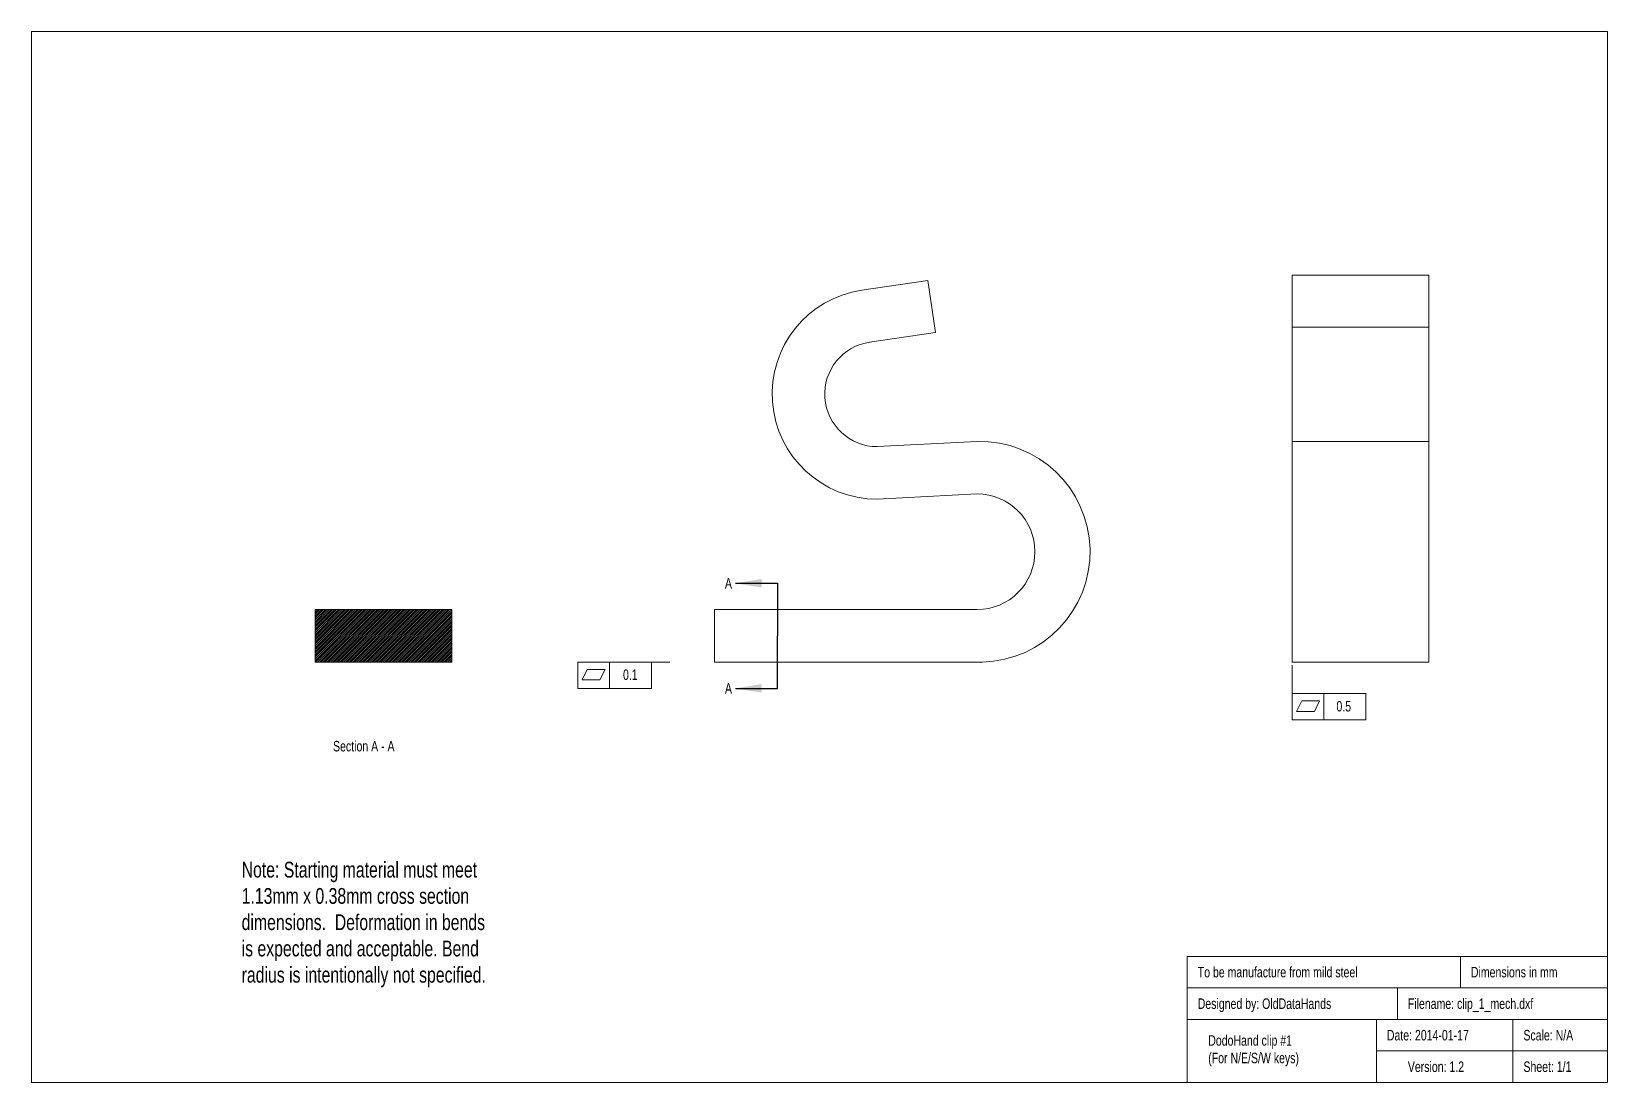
# Model space of a CAD drawing. Header units: millimetres. Extents: x -80 to 70, y -50 to 50.
import ezdxf

# ---------------------------------------------------------------- set-up
doc = ezdxf.new("R2010")
doc.units = ezdxf.units.MM
for name, color, linetype, lineweight in [('dimensions', 7, 'CONTINUOUS', 13), ('part_layer', 5, 'CONTINUOUS', 13), ('TitleBlock', 3, 'CONTINUOUS', 13)]:
    doc.layers.add(name, color=color, linetype=linetype, lineweight=lineweight)
doc.styles.get("Standard").update_dxf_attribs({"font": 'txt', "width": 0.75})
doc.dimstyles.get("Standard").update_dxf_attribs({"dimtxt": 2.5, "dimasz": 2.5, "dimexe": 1.25, "dimexo": 0.625, "dimtad": 1, "dimtxsty": 'Standard', "dimcen": 2.5, "dimadec": 0, "dimazin": 0, "dimtfac": 1, "dimtmove": 0, "dimatfit": 3, "dimfxl": 1, "dimarcsym": 0})

msp = doc.modelspace()

# ---------------------------------------------------------------- hatches: boundary and pattern name
at = {"layer": 'part_layer'}
h = msp.add_hatch(dxfattribs=at)
h.set_pattern_fill('ANSI31', color=256, scale=2, style=0)
h.set_pattern_definition([(45, (0, 0), (-0.08838835, 0.08838835), [])])
h.paths.add_polyline_path([(-40, -10), (-53, -10), (-53, -5), (-40, -5)])

# ---------------------------------------------------------------- linework, layer by layer
at = {"layer": 'dimensions'}
for p, q in [((-52, -10), (-52, -10)), ((-28, -12.5), (-28, -10)), ((-28, -10), (-21, -10)), ((-25, -10), (-25, -12.5)), ((-21, -10), (-19.25, -10)), ((-21, -10), (-21, -12.5)), ((40, -13), (40, -10.3)), ((-27.6, -11.7), (-27.1, -10.7)), ((-25.9, -11.7), (-27.6, -11.7)), ((-27.6, -11.7), (-27.6, -11.7)), ((-27.1, -10.7), (-25.4, -10.7)), ((-25.4, -10.7), (-25.9, -11.7)), ((-21, -12.5), (-28, -12.5)), ((40, -15.5), (40, -13)), ((40, -13), (47, -13)), ((43, -13), (43, -15.5)), ((47, -13), (47, -15.5)), ((40.4, -14.7), (40.9, -13.7)), ((42.1, -14.7), (40.4, -14.7)), ((40.4, -14.7), (40.4, -14.7)), ((40.9, -13.7), (42.6, -13.7)), ((42.6, -13.7), (42.1, -14.7)), ((47, -15.5), (40, -15.5))]:
    msp.add_line(p, q, dxfattribs=at)
at = {"layer": 'part_layer'}
for p, q in [((-0.96, 25.39), (5.3, 26.32)), ((6.03, 21.37), (5.3, 26.32)), ((53, 26.82), (40, 26.82)), ((40, 26.82), (40, 26.82)), ((40, 26.82), (40, 21.87)), ((53, 21.87), (53, 26.82)), ((-0.23, 20.45), (6.03, 21.37)), ((40, 21.87), (53, 21.87)), ((40, 21.87), (40, 11)), ((53, 21.87), (53, 11)), ((0.5, 10.5), (10, 11)), ((40, 11), (53, 11)), ((40, 11), (40, -10)), ((53, -10), (53, 11)), ((10, 6), (0.5, 5.5)), ((-53, -10), (-53, -5)), ((-53, -5), (-40, -5)), ((-40, -5), (-40, -10)), ((-15, -5), (-15, -10)), ((10, -5), (-15, -5)), ((-40, -10), (-53, -10)), ((-15, -10), (10.5, -10)), ((40, -10), (53, -10))]:
    msp.add_line(p, q, dxfattribs=at)
for centre, radius, start, end in [((0.5, 15.5), 10, 98.4164, 270), ((0.5, 15.5), 5, 97.9162, 270), ((10.25, 0.5), 10.5, 271.3639, 91.3639), ((10, 0.5), 5.5, 270, 90)]:
    msp.add_arc(centre, radius, start, end, dxfattribs=at)
at = {"layer": 'TitleBlock'}
for p, q in [((-80, 50), (70, 50)), ((-80, -50), (-80, 50)), ((70, 50), (70, -50)), ((70, -20), (70, -50)), ((30, -50), (30, -38)), ((30, -38), (70, -38)), ((56, -38), (56, -41)), ((30, -41), (70, -41)), ((50, -44), (50, -41)), ((56, -41), (56, -41)), ((30, -44), (70, -44)), ((48, -47), (48, -44)), ((61, -44), (61, -47)), ((48, -47), (48, -50)), ((61, -47), (48, -47)), ((70, -47), (61, -47)), ((61, -47), (61, -50)), ((70, -50), (-80, -50)), ((70, -50), (20, -50))]:
    msp.add_line(p, q, dxfattribs=at)

# ---------------------------------------------------------------- texts
at = {"layer": 'dimensions', "width": 100, "attachment_point": 1}
for s, insert, char_height in [('A', (-14, -2), 1), ('0.1', (-23.7, -10.7), 1), ('A', (-14, -12), 1), ('0.5', (44.2, -13.7), 1), ('Section A - A', (-51.3, -17.5), 1), ('Note: Starting material must meet \\P1.13mm x 0.38mm cross section \\Pdimensions.  Deformation in bends \\Pis expected and acceptable. Bend \\Pradius is intentionally not specified.', (-60, -29), 1.5)]:
    msp.add_mtext(s, dxfattribs=dict(at, insert=insert, char_height=char_height))
at = {"layer": 'TitleBlock', "char_height": 1, "width": 100, "attachment_point": 1}
for s, insert in [('To be manufacture from mild steel', (31, -39)), ('Dimensions in mm', (57, -39)), ('Designed by: OldDataHands', (31, -42)), ('Filename: clip_1_mech.dxf', (51, -42)), ('Date: 2014-01-17', (49, -45)), ('Scale: N/A', (62, -45)), ('DodoHand clip #1\\P(For N/E/S/W keys)', (32, -45.5)), ('Version: 1.2', (51, -48)), ('Sheet: 1/1', (62, -48))]:
    msp.add_mtext(s, dxfattribs=dict(at, insert=insert))

# ---------------------------------------------------------------- leaders
at = {"layer": 'dimensions'}
for points in [[(-13, -2.5), (-9, -2.5), (-9, -7.5)], [(-13, -12.5), (-9, -12.5), (-9, -7.5)]]:
    msp.add_leader(points, dimstyle='Standard', dxfattribs=at)

doc.saveas('drawing.dxf')
